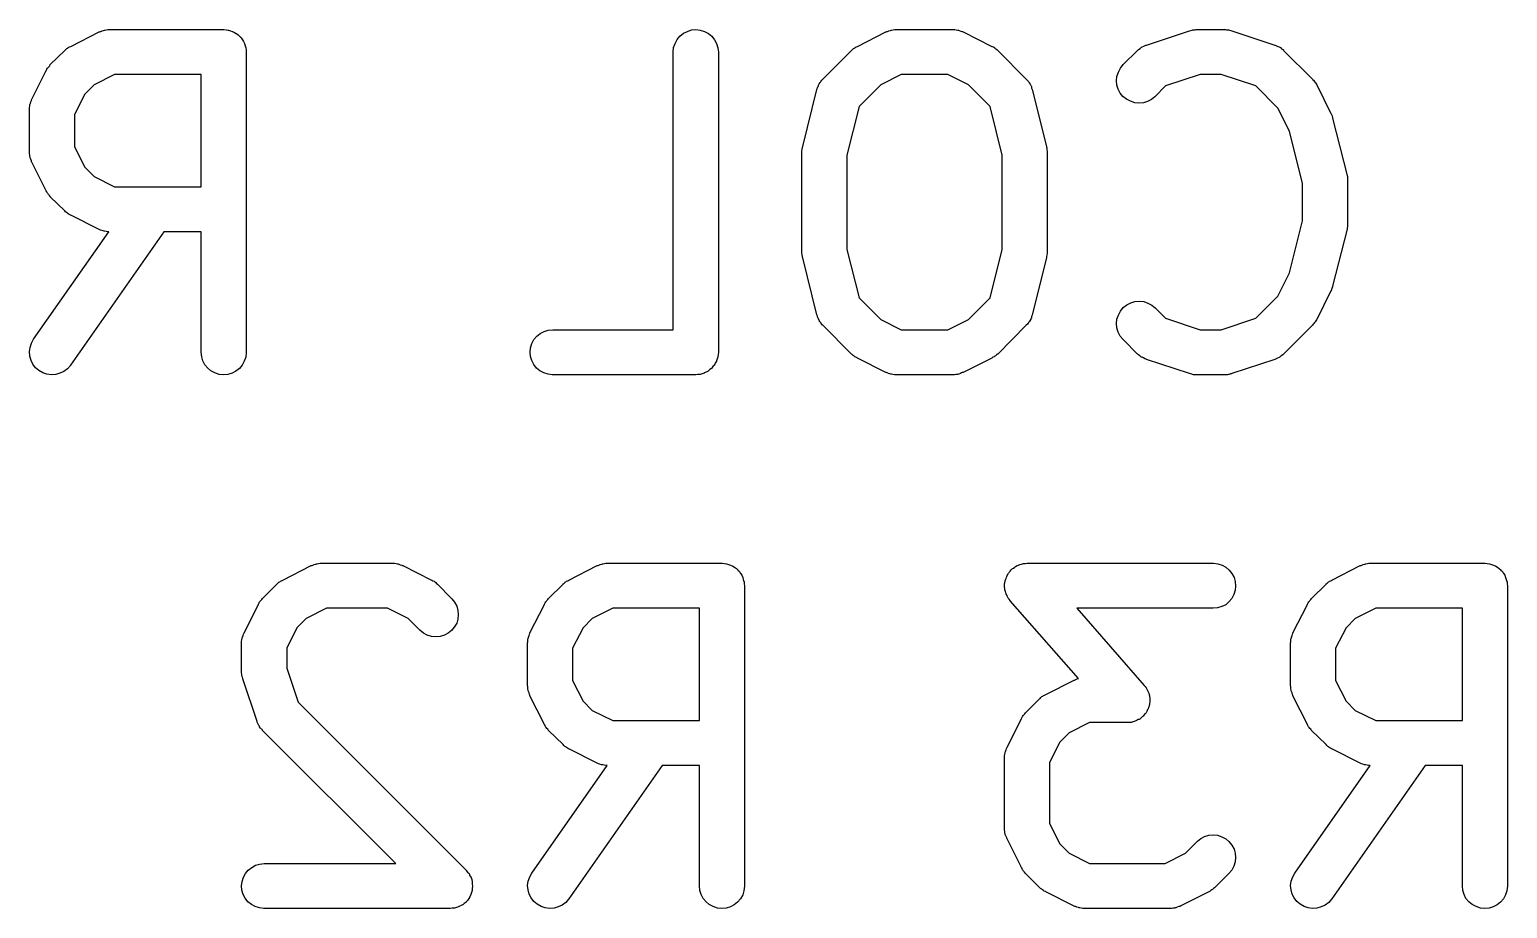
# Model space of a CAD drawing. Extents: x 112.8 to 192.9, y -122.2 to -85.3.
# Drawn here: x 130.291 to 135.211, y -105.842 to -102.914 of the extents above; entities that cross this region are included whole.
import ezdxf

# ---------------------------------------------------------------- set-up
doc = ezdxf.new("R2010")
doc.units = 0
doc.layers.add('BLACK', color=7, linetype='CONTINUOUS')

msp = doc.modelspace()

# ---------------------------------------------------------------- linework, layer by layer
at = {"layer": 'BLACK', "linetype": 'CONTINUOUS'}
for p, q in [((130.428, -102.97), (130.523, -102.922)), ((130.523, -102.922), (130.524, -102.922)), ((130.524, -102.922), (130.526, -102.921)), ((130.526, -102.921), (130.528, -102.92)), ((130.528, -102.92), (130.533, -102.918)), ((130.533, -102.918), (130.537, -102.917)), ((130.537, -102.917), (130.54, -102.916)), ((130.54, -102.916), (130.542, -102.916)), ((130.542, -102.916), (130.547, -102.915)), ((130.547, -102.915), (130.552, -102.914)), ((130.552, -102.914), (130.554, -102.914)), ((130.554, -102.914), (130.556, -102.914)), ((130.556, -102.914), (130.937, -102.914)), ((130.937, -102.914), (130.938, -102.914)), ((130.938, -102.914), (130.938, -102.914)), ((130.938, -102.914), (130.938, -102.914)), ((130.938, -102.914), (130.938, -102.914)), ((130.938, -102.914), (130.945, -102.915)), ((130.945, -102.915), (130.952, -102.916)), ((130.952, -102.916), (130.953, -102.916)), ((130.953, -102.916), (130.953, -102.916)), ((130.953, -102.916), (130.96, -102.918)), ((130.96, -102.918), (130.966, -102.92)), ((130.966, -102.92), (130.967, -102.92)), ((130.967, -102.92), (130.967, -102.92)), ((130.967, -102.92), (130.973, -102.924)), ((130.973, -102.924), (130.979, -102.927)), ((132.456, -102.936), (132.468, -102.926)), ((132.468, -102.926), (132.481, -102.92)), ((132.481, -102.92), (132.495, -102.915)), ((132.495, -102.915), (132.509, -102.914)), ((132.509, -102.914), (132.524, -102.916)), ((132.524, -102.916), (132.538, -102.92)), ((132.538, -102.92), (132.551, -102.927)), ((133.047, -102.97), (133.142, -102.922)), ((133.142, -102.922), (133.143, -102.922)), ((133.143, -102.922), (133.145, -102.921)), ((133.145, -102.921), (133.147, -102.92)), ((133.147, -102.92), (133.152, -102.918)), ((133.152, -102.918), (133.157, -102.917)), ((133.157, -102.917), (133.159, -102.916)), ((133.159, -102.916), (133.161, -102.916)), ((133.161, -102.916), (133.166, -102.915)), ((133.166, -102.915), (133.171, -102.914)), ((133.171, -102.914), (133.173, -102.914)), ((133.173, -102.914), (133.175, -102.914)), ((133.175, -102.914), (133.366, -102.914)), ((133.366, -102.914), (133.367, -102.914)), ((133.367, -102.914), (133.369, -102.914)), ((133.369, -102.914), (133.371, -102.914)), ((133.371, -102.914), (133.376, -102.915)), ((133.376, -102.915), (133.381, -102.916)), ((133.381, -102.916), (133.384, -102.916)), ((133.384, -102.916), (133.386, -102.917)), ((133.386, -102.917), (133.391, -102.919)), ((133.391, -102.919), (133.395, -102.92)), ((133.395, -102.92), (133.397, -102.921)), ((133.397, -102.921), (133.399, -102.922)), ((133.399, -102.922), (133.495, -102.97)), ((134.009, -102.966), (134.152, -102.918)), ((134.152, -102.918), (134.153, -102.918)), ((134.153, -102.918), (134.157, -102.917)), ((134.157, -102.917), (134.161, -102.916)), ((134.161, -102.916), (134.164, -102.915)), ((134.164, -102.915), (134.167, -102.915)), ((134.167, -102.915), (134.171, -102.915)), ((134.171, -102.915), (134.175, -102.914)), ((134.175, -102.914), (134.271, -102.914)), ((134.271, -102.914), (134.272, -102.914)), ((134.272, -102.914), (134.276, -102.915)), ((134.276, -102.915), (134.28, -102.915)), ((134.28, -102.915), (134.283, -102.915)), ((134.283, -102.915), (134.286, -102.916)), ((134.286, -102.916), (134.29, -102.917)), ((134.29, -102.917), (134.294, -102.918)), ((134.294, -102.918), (134.437, -102.966)), ((130.418, -102.976), (130.42, -102.974)), ((130.42, -102.974), (130.424, -102.972)), ((130.424, -102.972), (130.428, -102.97)), ((130.979, -102.927), (130.979, -102.927)), ((130.979, -102.927), (130.98, -102.927)), ((130.98, -102.927), (130.985, -102.932)), ((130.985, -102.932), (130.99, -102.936)), ((130.99, -102.936), (130.991, -102.936)), ((130.991, -102.936), (130.991, -102.937)), ((130.991, -102.937), (130.995, -102.942)), ((130.995, -102.942), (131, -102.948)), ((131, -102.948), (131, -102.948)), ((131, -102.948), (131, -102.948)), ((131, -102.948), (131.003, -102.954)), ((131.003, -102.954), (131.007, -102.961)), ((131.007, -102.961), (131.007, -102.961)), ((131.007, -102.961), (131.007, -102.961)), ((131.007, -102.961), (131.009, -102.968)), ((131.009, -102.968), (131.011, -102.975)), ((131.011, -102.975), (131.011, -102.975)), ((131.011, -102.975), (131.011, -102.975)), ((131.011, -102.975), (131.012, -102.982)), ((132.434, -102.988), (132.435, -102.974)), ((132.435, -102.974), (132.44, -102.96)), ((132.44, -102.96), (132.447, -102.947)), ((132.447, -102.947), (132.456, -102.936)), ((132.551, -102.927), (132.562, -102.936)), ((132.562, -102.936), (132.571, -102.948)), ((132.571, -102.948), (132.578, -102.961)), ((132.578, -102.961), (132.582, -102.975)), ((132.582, -102.975), (132.584, -102.989)), ((133.037, -102.976), (133.039, -102.974)), ((133.039, -102.974), (133.043, -102.972)), ((133.043, -102.972), (133.047, -102.97)), ((133.495, -102.97), (133.496, -102.97)), ((133.496, -102.97), (133.499, -102.972)), ((133.499, -102.972), (133.503, -102.974)), ((133.503, -102.974), (133.505, -102.976)), ((133.988, -102.977), (133.992, -102.974)), ((133.992, -102.974), (133.994, -102.973)), ((133.994, -102.973), (133.995, -102.972)), ((133.995, -102.972), (134, -102.969)), ((134, -102.969), (134.005, -102.967)), ((134.005, -102.967), (134.007, -102.966)), ((134.007, -102.966), (134.009, -102.966)), ((134.437, -102.966), (134.438, -102.966)), ((134.438, -102.966), (134.44, -102.967)), ((134.44, -102.967), (134.442, -102.968)), ((134.442, -102.968), (134.447, -102.97)), ((134.447, -102.97), (134.451, -102.972)), ((134.451, -102.972), (134.453, -102.973)), ((134.453, -102.973), (134.455, -102.974)), ((134.455, -102.974), (134.459, -102.978)), ((130.36, -103.031), (130.408, -102.984)), ((130.408, -102.984), (130.409, -102.983)), ((130.409, -102.983), (130.412, -102.98)), ((130.412, -102.98), (130.415, -102.977)), ((130.415, -102.977), (130.418, -102.976)), ((131.012, -102.982), (131.012, -102.989)), ((131.012, -102.989), (131.012, -103.989)), ((132.434, -102.989), (132.434, -102.988)), ((132.434, -103.914), (132.434, -102.989)), ((132.584, -102.989), (132.584, -103.989)), ((132.932, -103.079), (133.027, -102.984)), ((133.027, -102.984), (133.028, -102.983)), ((133.028, -102.983), (133.031, -102.98)), ((133.031, -102.98), (133.034, -102.977)), ((133.034, -102.977), (133.037, -102.976)), ((133.505, -102.976), (133.508, -102.978)), ((133.508, -102.978), (133.511, -102.981)), ((133.511, -102.981), (133.514, -102.984)), ((133.514, -102.984), (133.609, -103.079)), ((133.932, -103.031), (133.979, -102.984)), ((133.979, -102.984), (133.98, -102.983)), ((133.98, -102.983), (133.982, -102.982)), ((133.982, -102.982), (133.983, -102.98)), ((133.983, -102.98), (133.988, -102.977)), ((134.459, -102.978), (134.463, -102.981)), ((134.463, -102.981), (134.465, -102.982)), ((134.465, -102.982), (134.466, -102.984)), ((134.466, -102.984), (134.562, -103.079)), ((130.299, -103.146), (130.346, -103.051)), ((130.346, -103.051), (130.347, -103.05)), ((130.347, -103.05), (130.349, -103.046)), ((130.349, -103.046), (130.351, -103.043)), ((130.351, -103.043), (130.353, -103.04)), ((130.353, -103.04), (130.355, -103.038)), ((130.355, -103.038), (130.358, -103.035)), ((130.358, -103.035), (130.36, -103.031)), ((130.574, -103.064), (130.506, -103.098)), ((130.862, -103.064), (130.574, -103.064)), ((130.862, -103.438), (130.862, -103.064)), ((133.193, -103.064), (133.125, -103.098)), ((133.348, -103.064), (133.193, -103.064)), ((133.417, -103.098), (133.348, -103.064)), ((133.91, -103.084), (133.911, -103.07)), ((133.911, -103.07), (133.916, -103.056)), ((133.916, -103.056), (133.923, -103.043)), ((133.923, -103.043), (133.932, -103.031)), ((134.188, -103.064), (134.073, -103.102)), ((134.258, -103.064), (134.188, -103.064)), ((134.373, -103.102), (134.258, -103.064)), ((130.506, -103.098), (130.475, -103.129)), ((132.865, -103.304), (132.912, -103.114)), ((132.912, -103.113), (132.914, -103.108)), ((132.912, -103.114), (132.912, -103.113)), ((132.914, -103.108), (132.916, -103.103)), ((132.916, -103.103), (132.917, -103.101)), ((132.917, -103.101), (132.918, -103.099)), ((132.918, -103.099), (132.92, -103.095)), ((132.92, -103.095), (132.923, -103.09)), ((132.923, -103.09), (132.924, -103.089)), ((132.924, -103.089), (132.925, -103.087)), ((132.925, -103.087), (132.929, -103.083)), ((132.929, -103.083), (132.932, -103.079)), ((133.125, -103.098), (133.053, -103.17)), ((133.489, -103.17), (133.417, -103.098)), ((133.609, -103.079), (133.61, -103.08)), ((133.61, -103.08), (133.613, -103.084)), ((133.613, -103.084), (133.617, -103.087)), ((133.617, -103.087), (133.618, -103.089)), ((133.618, -103.089), (133.619, -103.091)), ((133.619, -103.091), (133.622, -103.096)), ((133.622, -103.096), (133.624, -103.1)), ((133.624, -103.1), (133.625, -103.102)), ((133.625, -103.102), (133.626, -103.104)), ((133.626, -103.104), (133.627, -103.109)), ((133.627, -103.109), (133.629, -103.114)), ((133.629, -103.114), (133.677, -103.304)), ((133.911, -103.099), (133.91, -103.084)), ((133.915, -103.113), (133.911, -103.099)), ((133.922, -103.126), (133.915, -103.113)), ((134.073, -103.102), (134.038, -103.137)), ((134.447, -103.176), (134.373, -103.102)), ((134.562, -103.079), (134.562, -103.08)), ((134.562, -103.08), (134.565, -103.083)), ((134.565, -103.083), (134.568, -103.086)), ((134.568, -103.086), (134.57, -103.089)), ((134.57, -103.089), (134.572, -103.091)), ((134.572, -103.091), (134.574, -103.095)), ((134.574, -103.095), (134.576, -103.098)), ((134.576, -103.098), (134.623, -103.194)), ((130.291, -103.174), (130.292, -103.169)), ((130.292, -103.164), (130.293, -103.162)), ((130.292, -103.169), (130.292, -103.164)), ((130.293, -103.162), (130.294, -103.16)), ((130.294, -103.16), (130.295, -103.155)), ((130.295, -103.155), (130.297, -103.15)), ((130.297, -103.15), (130.298, -103.148)), ((130.298, -103.148), (130.299, -103.146)), ((130.475, -103.129), (130.441, -103.197)), ((133.053, -103.17), (133.012, -103.332)), ((133.529, -103.332), (133.489, -103.17)), ((133.931, -103.137), (133.922, -103.126)), ((133.943, -103.146), (133.931, -103.137)), ((133.956, -103.153), (133.943, -103.146)), ((133.97, -103.158), (133.956, -103.153)), ((133.984, -103.159), (133.97, -103.158)), ((133.999, -103.158), (133.984, -103.159)), ((134.013, -103.154), (133.999, -103.158)), ((134.026, -103.147), (134.013, -103.154)), ((134.037, -103.138), (134.026, -103.147)), ((134.038, -103.137), (134.037, -103.138)), ((130.291, -103.176), (130.291, -103.174)), ((130.291, -103.179), (130.291, -103.176)), ((130.291, -103.18), (130.291, -103.179)), ((130.291, -103.322), (130.291, -103.18)), ((130.441, -103.197), (130.441, -103.305)), ((134.486, -103.253), (134.447, -103.176)), ((134.623, -103.194), (134.624, -103.195)), ((134.624, -103.195), (134.624, -103.195)), ((134.624, -103.195), (134.624, -103.195)), ((134.624, -103.195), (134.627, -103.202)), ((134.627, -103.202), (134.629, -103.208)), ((134.629, -103.208), (134.629, -103.209)), ((134.629, -103.209), (134.629, -103.209)), ((134.629, -103.209), (134.677, -103.4)), ((134.529, -103.427), (134.486, -103.253)), ((130.441, -103.305), (130.475, -103.373)), ((132.862, -103.319), (132.863, -103.313)), ((132.862, -103.32), (132.862, -103.319)), ((132.862, -103.321), (132.862, -103.32)), ((132.863, -103.313), (132.864, -103.307)), ((132.864, -103.306), (132.865, -103.304)), ((132.864, -103.307), (132.864, -103.306)), ((133.677, -103.304), (133.677, -103.305)), ((133.677, -103.305), (133.677, -103.307)), ((133.677, -103.307), (133.678, -103.308)), ((133.678, -103.308), (133.678, -103.314)), ((133.678, -103.314), (133.679, -103.32)), ((133.679, -103.32), (133.679, -103.321)), ((130.291, -103.325), (130.291, -103.322)), ((130.291, -103.327), (130.291, -103.325)), ((130.292, -103.332), (130.291, -103.327)), ((130.292, -103.337), (130.292, -103.332)), ((130.293, -103.339), (130.292, -103.337)), ((130.293, -103.341), (130.293, -103.339)), ((130.295, -103.346), (130.293, -103.341)), ((130.297, -103.351), (130.295, -103.346)), ((130.298, -103.353), (130.297, -103.351)), ((130.298, -103.355), (130.298, -103.353)), ((130.299, -103.356), (130.298, -103.355)), ((130.346, -103.451), (130.299, -103.356)), ((132.862, -103.322), (132.862, -103.321)), ((132.862, -103.656), (132.862, -103.322)), ((133.012, -103.332), (133.012, -103.647)), ((133.529, -103.647), (133.529, -103.332)), ((133.679, -103.321), (133.679, -103.322)), ((133.679, -103.322), (133.679, -103.656)), ((130.475, -103.373), (130.506, -103.404)), ((130.506, -103.404), (130.574, -103.438)), ((134.677, -103.4), (134.677, -103.401)), ((134.677, -103.401), (134.677, -103.402)), ((134.677, -103.402), (134.678, -103.403)), ((134.678, -103.403), (134.678, -103.409)), ((134.678, -103.409), (134.679, -103.415)), ((134.679, -103.415), (134.679, -103.416)), ((134.679, -103.416), (134.679, -103.418)), ((134.679, -103.418), (134.679, -103.561)), ((130.349, -103.455), (130.346, -103.451)), ((130.351, -103.459), (130.349, -103.455)), ((130.353, -103.461), (130.351, -103.459)), ((130.354, -103.464), (130.353, -103.461)), ((130.357, -103.467), (130.354, -103.464)), ((130.36, -103.47), (130.357, -103.467)), ((130.574, -103.438), (130.862, -103.438)), ((134.529, -103.551), (134.529, -103.427)), ((130.36, -103.471), (130.36, -103.47)), ((130.408, -103.518), (130.36, -103.471)), ((130.411, -103.521), (130.408, -103.518)), ((130.414, -103.524), (130.411, -103.521)), ((130.417, -103.526), (130.414, -103.524)), ((130.419, -103.528), (130.417, -103.526)), ((130.423, -103.53), (130.419, -103.528)), ((130.427, -103.532), (130.423, -103.53)), ((130.428, -103.532), (130.427, -103.532)), ((130.523, -103.58), (130.428, -103.532)), ((134.486, -103.725), (134.529, -103.551)), ((134.679, -103.564), (134.678, -103.57)), ((134.679, -103.561), (134.679, -103.562)), ((134.679, -103.562), (134.679, -103.563)), ((134.679, -103.563), (134.679, -103.564)), ((130.304, -103.946), (130.555, -103.588)), ((130.738, -103.588), (130.427, -104.032)), ((130.525, -103.581), (130.523, -103.58)), ((130.527, -103.582), (130.525, -103.581)), ((130.532, -103.583), (130.527, -103.582)), ((130.536, -103.585), (130.532, -103.583)), ((130.539, -103.586), (130.536, -103.585)), ((130.541, -103.586), (130.539, -103.586)), ((130.546, -103.587), (130.541, -103.586)), ((130.551, -103.588), (130.546, -103.587)), ((130.553, -103.588), (130.551, -103.588)), ((130.555, -103.588), (130.553, -103.588)), ((130.862, -103.588), (130.738, -103.588)), ((130.862, -103.989), (130.862, -103.588)), ((134.677, -103.579), (134.629, -103.769)), ((134.678, -103.57), (134.677, -103.576)), ((134.677, -103.576), (134.677, -103.577)), ((134.677, -103.577), (134.677, -103.579)), ((132.862, -103.657), (132.862, -103.656)), ((132.862, -103.658), (132.862, -103.657)), ((132.863, -103.664), (132.862, -103.658)), ((132.864, -103.67), (132.863, -103.664)), ((133.012, -103.647), (133.053, -103.808)), ((133.489, -103.808), (133.529, -103.647)), ((133.679, -103.66), (133.678, -103.665)), ((133.679, -103.656), (133.679, -103.657)), ((133.679, -103.657), (133.679, -103.658)), ((133.679, -103.658), (133.679, -103.66)), ((132.864, -103.672), (132.864, -103.67)), ((132.864, -103.673), (132.864, -103.672)), ((132.865, -103.674), (132.864, -103.673)), ((132.912, -103.864), (132.865, -103.674)), ((133.677, -103.674), (133.629, -103.864)), ((133.678, -103.665), (133.677, -103.671)), ((133.677, -103.671), (133.677, -103.673)), ((133.677, -103.673), (133.677, -103.674)), ((134.447, -103.802), (134.486, -103.725)), ((133.053, -103.808), (133.125, -103.88)), ((133.417, -103.88), (133.489, -103.808)), ((134.373, -103.876), (134.447, -103.802)), ((134.623, -103.785), (134.576, -103.88)), ((134.624, -103.784), (134.623, -103.785)), ((134.626, -103.777), (134.624, -103.784)), ((134.624, -103.784), (134.624, -103.784)), ((134.629, -103.771), (134.626, -103.777)), ((134.629, -103.769), (134.629, -103.77)), ((134.629, -103.77), (134.629, -103.771)), ((134.629, -103.771), (134.629, -103.771)), ((133.916, -103.865), (133.923, -103.852)), ((133.923, -103.852), (133.932, -103.84)), ((133.932, -103.84), (133.944, -103.831)), ((133.944, -103.831), (133.957, -103.824)), ((133.957, -103.824), (133.971, -103.82)), ((133.971, -103.82), (133.985, -103.819)), ((133.985, -103.819), (134, -103.82)), ((134, -103.82), (134.014, -103.825)), ((134.014, -103.825), (134.027, -103.832)), ((134.027, -103.832), (134.038, -103.841)), ((134.038, -103.841), (134.073, -103.876)), ((132.914, -103.869), (132.912, -103.864)), ((132.915, -103.874), (132.914, -103.869)), ((132.916, -103.876), (132.915, -103.874)), ((132.917, -103.878), (132.916, -103.876)), ((132.92, -103.883), (132.917, -103.878)), ((132.922, -103.887), (132.92, -103.883)), ((132.923, -103.889), (132.922, -103.887)), ((132.925, -103.891), (132.923, -103.889)), ((132.928, -103.895), (132.925, -103.891)), ((132.931, -103.899), (132.928, -103.895)), ((132.932, -103.899), (132.931, -103.899)), ((133.027, -103.995), (132.932, -103.899)), ((133.125, -103.88), (133.193, -103.914)), ((133.348, -103.914), (133.417, -103.88)), ((133.609, -103.899), (133.514, -103.995)), ((133.613, -103.895), (133.609, -103.899)), ((133.616, -103.892), (133.613, -103.895)), ((133.617, -103.89), (133.616, -103.892)), ((133.619, -103.888), (133.617, -103.89)), ((133.621, -103.884), (133.619, -103.888)), ((133.624, -103.879), (133.621, -103.884)), ((133.626, -103.875), (133.624, -103.877)), ((133.624, -103.877), (133.624, -103.879)), ((133.627, -103.87), (133.626, -103.875)), ((133.629, -103.865), (133.627, -103.87)), ((133.629, -103.864), (133.629, -103.865)), ((133.91, -103.893), (133.911, -103.879)), ((133.911, -103.908), (133.91, -103.893)), ((133.911, -103.879), (133.916, -103.865)), ((133.915, -103.922), (133.911, -103.908)), ((134.073, -103.876), (134.188, -103.914)), ((134.258, -103.914), (134.373, -103.876)), ((134.562, -103.899), (134.466, -103.995)), ((134.564, -103.896), (134.562, -103.899)), ((134.567, -103.893), (134.564, -103.896)), ((134.569, -103.89), (134.567, -103.893)), ((134.571, -103.888), (134.569, -103.89)), ((134.573, -103.884), (134.571, -103.888)), ((134.575, -103.881), (134.573, -103.884)), ((134.576, -103.88), (134.575, -103.881)), ((130.293, -103.973), (130.297, -103.959)), ((130.297, -103.959), (130.304, -103.946)), ((131.963, -103.96), (131.97, -103.947)), ((131.97, -103.947), (131.98, -103.936)), ((131.98, -103.936), (131.991, -103.927)), ((131.991, -103.927), (132.004, -103.92)), ((132.004, -103.92), (132.018, -103.916)), ((132.018, -103.916), (132.033, -103.914)), ((132.033, -103.914), (132.434, -103.914)), ((133.193, -103.914), (133.348, -103.914)), ((133.922, -103.935), (133.915, -103.922)), ((133.931, -103.946), (133.922, -103.935)), ((133.932, -103.947), (133.931, -103.946)), ((133.979, -103.995), (133.932, -103.947)), ((134.188, -103.914), (134.258, -103.914)), ((130.291, -103.987), (130.293, -103.973)), ((130.292, -104.002), (130.291, -103.987)), ((130.296, -104.016), (130.292, -104.002)), ((130.864, -104.004), (130.862, -103.989)), ((130.868, -104.018), (130.864, -104.004)), ((131.011, -104.005), (131.006, -104.019)), ((131.012, -103.99), (131.011, -104.005)), ((131.012, -103.989), (131.012, -103.99)), ((131.958, -103.989), (131.959, -103.974)), ((131.959, -104.003), (131.958, -103.989)), ((131.959, -103.974), (131.963, -103.96)), ((131.963, -104.017), (131.959, -104.003)), ((132.582, -104.005), (132.58, -104.011)), ((132.583, -103.997), (132.582, -104.004)), ((132.582, -104.004), (132.582, -104.004)), ((132.582, -104.004), (132.582, -104.005)), ((132.584, -103.99), (132.583, -103.997)), ((132.584, -103.989), (132.584, -103.99)), ((132.584, -103.99), (132.584, -103.99)), ((132.584, -103.99), (132.584, -103.99)), ((132.584, -103.99), (132.584, -103.99)), ((133.03, -103.997), (133.027, -103.995)), ((133.033, -104), (133.03, -103.997)), ((133.036, -104.002), (133.033, -104)), ((133.038, -104.004), (133.036, -104.002)), ((133.042, -104.006), (133.038, -104.004)), ((133.046, -104.008), (133.042, -104.006)), ((133.047, -104.009), (133.046, -104.008)), ((133.498, -104.006), (133.495, -104.009)), ((133.502, -104.004), (133.498, -104.006)), ((133.504, -104.002), (133.502, -104.004)), ((133.507, -104.001), (133.504, -104.002)), ((133.51, -103.998), (133.507, -104.001)), ((133.513, -103.995), (133.51, -103.998)), ((133.514, -103.995), (133.513, -103.995)), ((133.981, -103.996), (133.979, -103.995)), ((133.983, -103.998), (133.981, -103.996)), ((133.987, -104.001), (133.983, -103.998)), ((133.991, -104.004), (133.987, -104.001)), ((133.993, -104.005), (133.991, -104.004)), ((133.995, -104.006), (133.993, -104.005)), ((133.999, -104.008), (133.995, -104.006)), ((134.004, -104.011), (133.999, -104.008)), ((134.451, -104.007), (134.446, -104.009)), ((134.452, -104.005), (134.451, -104.007)), ((134.454, -104.004), (134.452, -104.005)), ((134.458, -104.001), (134.454, -104.004)), ((134.463, -103.998), (134.458, -104.001)), ((134.464, -103.997), (134.463, -103.998)), ((134.466, -103.995), (134.464, -103.997)), ((134.466, -103.995), (134.466, -103.995)), ((130.302, -104.029), (130.296, -104.016)), ((130.311, -104.041), (130.302, -104.029)), ((130.322, -104.05), (130.311, -104.041)), ((130.335, -104.058), (130.322, -104.05)), ((130.349, -104.062), (130.335, -104.058)), ((130.405, -104.053), (130.392, -104.059)), ((130.417, -104.044), (130.405, -104.053)), ((130.427, -104.033), (130.417, -104.044)), ((130.427, -104.032), (130.427, -104.033)), ((130.875, -104.031), (130.868, -104.018)), ((130.884, -104.042), (130.875, -104.031)), ((130.895, -104.051), (130.884, -104.042)), ((130.908, -104.058), (130.895, -104.051)), ((130.922, -104.063), (130.908, -104.058)), ((130.978, -104.052), (130.965, -104.059)), ((130.99, -104.043), (130.978, -104.052)), ((130.999, -104.032), (130.99, -104.043)), ((131.006, -104.019), (130.999, -104.032)), ((131.97, -104.03), (131.963, -104.017)), ((131.979, -104.042), (131.97, -104.03)), ((131.99, -104.051), (131.979, -104.042)), ((132.003, -104.058), (131.99, -104.051)), ((132.017, -104.062), (132.003, -104.058)), ((132.544, -104.055), (132.537, -104.058)), ((132.537, -104.058), (132.537, -104.059)), ((132.55, -104.052), (132.544, -104.055)), ((132.556, -104.047), (132.55, -104.052)), ((132.55, -104.052), (132.55, -104.052)), ((132.55, -104.052), (132.55, -104.052)), ((132.561, -104.043), (132.556, -104.047)), ((132.562, -104.042), (132.561, -104.043)), ((132.561, -104.043), (132.561, -104.043)), ((132.566, -104.037), (132.562, -104.042)), ((132.571, -104.032), (132.566, -104.037)), ((132.574, -104.025), (132.571, -104.031)), ((132.571, -104.031), (132.571, -104.031)), ((132.571, -104.031), (132.571, -104.032)), ((132.578, -104.019), (132.574, -104.025)), ((132.58, -104.011), (132.578, -104.018)), ((132.578, -104.018), (132.578, -104.018)), ((132.578, -104.018), (132.578, -104.019)), ((133.142, -104.056), (133.047, -104.009)), ((133.144, -104.057), (133.142, -104.056)), ((133.146, -104.058), (133.144, -104.057)), ((133.151, -104.06), (133.146, -104.058)), ((133.394, -104.058), (133.39, -104.06)), ((133.396, -104.057), (133.394, -104.058)), ((133.398, -104.057), (133.396, -104.057)), ((133.399, -104.056), (133.398, -104.057)), ((133.495, -104.009), (133.399, -104.056)), ((134.006, -104.011), (134.004, -104.011)), ((134.008, -104.012), (134.006, -104.011)), ((134.009, -104.013), (134.008, -104.012)), ((134.152, -104.06), (134.009, -104.013)), ((134.437, -104.013), (134.294, -104.06)), ((134.439, -104.012), (134.437, -104.013)), ((134.441, -104.011), (134.439, -104.012)), ((134.446, -104.009), (134.441, -104.011)), ((130.363, -104.064), (130.349, -104.062)), ((130.378, -104.063), (130.363, -104.064)), ((130.392, -104.059), (130.378, -104.063)), ((130.937, -104.064), (130.922, -104.063)), ((130.951, -104.063), (130.937, -104.064)), ((130.965, -104.059), (130.951, -104.063)), ((132.031, -104.064), (132.017, -104.062)), ((132.033, -104.064), (132.031, -104.064)), ((132.509, -104.064), (132.033, -104.064)), ((132.516, -104.063), (132.509, -104.064)), ((132.523, -104.063), (132.516, -104.063)), ((132.53, -104.061), (132.523, -104.063)), ((132.523, -104.063), (132.523, -104.063)), ((132.523, -104.063), (132.523, -104.063)), ((132.537, -104.059), (132.53, -104.061)), ((132.537, -104.059), (132.537, -104.059)), ((133.155, -104.061), (133.151, -104.06)), ((133.158, -104.062), (133.155, -104.061)), ((133.16, -104.062), (133.158, -104.062)), ((133.165, -104.063), (133.16, -104.062)), ((133.17, -104.064), (133.165, -104.063)), ((133.172, -104.064), (133.17, -104.064)), ((133.174, -104.064), (133.172, -104.064)), ((133.175, -104.064), (133.174, -104.064)), ((133.366, -104.064), (133.175, -104.064)), ((133.368, -104.064), (133.366, -104.064)), ((133.37, -104.064), (133.368, -104.064)), ((133.375, -104.063), (133.37, -104.064)), ((133.38, -104.063), (133.375, -104.063)), ((133.383, -104.062), (133.38, -104.063)), ((133.385, -104.062), (133.383, -104.062)), ((133.39, -104.06), (133.385, -104.062)), ((134.156, -104.061), (134.152, -104.06)), ((134.16, -104.062), (134.156, -104.061)), ((134.163, -104.063), (134.16, -104.062)), ((134.166, -104.064), (134.163, -104.063)), ((134.17, -104.064), (134.166, -104.064)), ((134.174, -104.064), (134.17, -104.064)), ((134.175, -104.064), (134.174, -104.064)), ((134.271, -104.064), (134.175, -104.064)), ((134.275, -104.064), (134.271, -104.064)), ((134.279, -104.064), (134.275, -104.064)), ((134.282, -104.063), (134.279, -104.064)), ((134.285, -104.063), (134.282, -104.063)), ((134.289, -104.061), (134.285, -104.063)), ((134.293, -104.061), (134.289, -104.061)), ((134.294, -104.06), (134.293, -104.061)), ((131.234, -104.698), (131.239, -104.696)), ((131.239, -104.696), (131.244, -104.695)), ((131.244, -104.695), (131.246, -104.694)), ((131.246, -104.694), (131.248, -104.694)), ((131.248, -104.694), (131.253, -104.693)), ((131.253, -104.693), (131.258, -104.692)), ((131.258, -104.692), (131.26, -104.692)), ((131.26, -104.692), (131.263, -104.692)), ((131.263, -104.692), (131.501, -104.692)), ((131.501, -104.692), (131.502, -104.692)), ((131.502, -104.692), (131.504, -104.692)), ((131.504, -104.692), (131.506, -104.692)), ((131.506, -104.692), (131.511, -104.693)), ((131.511, -104.693), (131.516, -104.694)), ((131.516, -104.694), (131.518, -104.694)), ((131.518, -104.694), (131.52, -104.695)), ((131.52, -104.695), (131.525, -104.697)), ((131.525, -104.697), (131.53, -104.698)), ((132.186, -104.698), (132.191, -104.696)), ((132.191, -104.696), (132.196, -104.695)), ((132.196, -104.695), (132.198, -104.694)), ((132.198, -104.694), (132.2, -104.694)), ((132.2, -104.694), (132.205, -104.693)), ((132.205, -104.693), (132.21, -104.692)), ((132.21, -104.692), (132.213, -104.692)), ((132.213, -104.692), (132.215, -104.692)), ((132.215, -104.692), (132.596, -104.692)), ((132.596, -104.692), (132.596, -104.692)), ((132.596, -104.692), (132.596, -104.692)), ((132.596, -104.692), (132.597, -104.692)), ((132.596, -104.692), (132.596, -104.692)), ((132.597, -104.692), (132.604, -104.693)), ((132.604, -104.693), (132.611, -104.694)), ((132.611, -104.694), (132.611, -104.694)), ((132.611, -104.694), (132.611, -104.694)), ((132.611, -104.694), (132.618, -104.696)), ((132.618, -104.696), (132.625, -104.698)), ((133.583, -104.698), (133.586, -104.697)), ((133.586, -104.697), (133.588, -104.696)), ((133.588, -104.696), (133.593, -104.695)), ((133.593, -104.695), (133.597, -104.694)), ((133.597, -104.694), (133.6, -104.693)), ((133.6, -104.693), (133.603, -104.693)), ((133.603, -104.693), (133.607, -104.693)), ((133.607, -104.693), (133.612, -104.692)), ((133.612, -104.692), (134.231, -104.692)), ((134.231, -104.692), (134.232, -104.692)), ((134.232, -104.692), (134.247, -104.694)), ((134.247, -104.694), (134.261, -104.698)), ((134.726, -104.698), (134.731, -104.696)), ((134.731, -104.696), (134.736, -104.695)), ((134.736, -104.695), (134.738, -104.694)), ((134.738, -104.694), (134.74, -104.694)), ((134.74, -104.694), (134.745, -104.693)), ((134.745, -104.693), (134.75, -104.692)), ((134.75, -104.692), (134.753, -104.692)), ((134.753, -104.692), (134.755, -104.692)), ((134.755, -104.692), (135.136, -104.692)), ((135.136, -104.692), (135.136, -104.692)), ((135.136, -104.692), (135.136, -104.692)), ((135.136, -104.692), (135.137, -104.692)), ((135.136, -104.692), (135.136, -104.692)), ((135.137, -104.692), (135.144, -104.693)), ((135.144, -104.693), (135.151, -104.694)), ((135.151, -104.694), (135.151, -104.694)), ((135.151, -104.694), (135.151, -104.694)), ((135.151, -104.694), (135.158, -104.696)), ((135.158, -104.696), (135.165, -104.698)), ((131.134, -104.748), (131.229, -104.7)), ((131.229, -104.7), (131.23, -104.7)), ((131.23, -104.7), (131.232, -104.699)), ((131.232, -104.699), (131.234, -104.698)), ((131.53, -104.698), (131.532, -104.699)), ((131.532, -104.699), (131.534, -104.7)), ((131.534, -104.7), (131.629, -104.748)), ((132.086, -104.748), (132.181, -104.7)), ((132.181, -104.7), (132.182, -104.7)), ((132.182, -104.7), (132.184, -104.699)), ((132.184, -104.699), (132.186, -104.698)), ((132.625, -104.698), (132.625, -104.698)), ((132.625, -104.698), (132.625, -104.698)), ((132.625, -104.698), (132.632, -104.702)), ((132.632, -104.702), (132.638, -104.705)), ((132.638, -104.705), (132.638, -104.705)), ((132.638, -104.705), (132.638, -104.705)), ((132.638, -104.705), (132.644, -104.71)), ((132.644, -104.71), (132.649, -104.714)), ((132.649, -104.714), (132.649, -104.714)), ((132.649, -104.714), (132.649, -104.715)), ((132.649, -104.715), (132.654, -104.72)), ((132.654, -104.72), (132.658, -104.726)), ((132.658, -104.726), (132.658, -104.726)), ((132.658, -104.726), (132.659, -104.726)), ((132.659, -104.726), (132.662, -104.732)), ((132.662, -104.732), (132.665, -104.739)), ((132.665, -104.739), (132.665, -104.739)), ((132.665, -104.739), (132.665, -104.739)), ((132.665, -104.739), (132.667, -104.746)), ((132.667, -104.746), (132.669, -104.753)), ((133.54, -104.747), (133.542, -104.743)), ((133.542, -104.743), (133.543, -104.738)), ((133.543, -104.738), (133.544, -104.736)), ((133.544, -104.736), (133.545, -104.733)), ((133.545, -104.733), (133.548, -104.729)), ((133.548, -104.729), (133.55, -104.725)), ((133.55, -104.725), (133.552, -104.723)), ((133.552, -104.723), (133.553, -104.721)), ((133.553, -104.721), (133.556, -104.718)), ((133.556, -104.718), (133.559, -104.714)), ((133.559, -104.714), (133.561, -104.712)), ((133.561, -104.712), (133.563, -104.71)), ((133.563, -104.71), (133.567, -104.708)), ((133.567, -104.708), (133.571, -104.705)), ((133.571, -104.705), (133.573, -104.703)), ((133.573, -104.703), (133.575, -104.702)), ((133.575, -104.702), (133.579, -104.7)), ((133.579, -104.7), (133.583, -104.698)), ((134.261, -104.698), (134.273, -104.705)), ((134.273, -104.705), (134.285, -104.715)), ((134.285, -104.715), (134.294, -104.726)), ((134.294, -104.726), (134.301, -104.739)), ((134.301, -104.739), (134.305, -104.753)), ((134.626, -104.748), (134.721, -104.7)), ((134.721, -104.7), (134.722, -104.7)), ((134.722, -104.7), (134.724, -104.699)), ((134.724, -104.699), (134.726, -104.698)), ((135.165, -104.698), (135.165, -104.698)), ((135.165, -104.698), (135.165, -104.698)), ((135.165, -104.698), (135.172, -104.702)), ((135.172, -104.702), (135.178, -104.705)), ((135.178, -104.705), (135.178, -104.705)), ((135.178, -104.705), (135.178, -104.705)), ((135.178, -104.705), (135.184, -104.71)), ((135.184, -104.71), (135.189, -104.714)), ((135.189, -104.714), (135.189, -104.714)), ((135.189, -104.714), (135.189, -104.715)), ((135.189, -104.715), (135.194, -104.72)), ((135.194, -104.72), (135.198, -104.726)), ((135.198, -104.726), (135.198, -104.726)), ((135.198, -104.726), (135.199, -104.726)), ((135.199, -104.726), (135.202, -104.732)), ((135.202, -104.732), (135.205, -104.739)), ((135.205, -104.739), (135.205, -104.739)), ((135.205, -104.739), (135.205, -104.739)), ((135.205, -104.739), (135.207, -104.746)), ((135.207, -104.746), (135.209, -104.753)), ((131.067, -104.809), (131.114, -104.762)), ((131.114, -104.762), (131.115, -104.761)), ((131.115, -104.761), (131.118, -104.758)), ((131.118, -104.758), (131.121, -104.755)), ((131.121, -104.755), (131.124, -104.754)), ((131.124, -104.754), (131.126, -104.752)), ((131.126, -104.752), (131.13, -104.75)), ((131.13, -104.75), (131.134, -104.748)), ((131.629, -104.748), (131.63, -104.748)), ((131.63, -104.748), (131.634, -104.75)), ((131.634, -104.75), (131.638, -104.752)), ((131.638, -104.752), (131.64, -104.754)), ((131.64, -104.754), (131.643, -104.756)), ((131.643, -104.756), (131.646, -104.759)), ((131.646, -104.759), (131.649, -104.762)), ((131.649, -104.762), (131.696, -104.809)), ((132.019, -104.809), (132.067, -104.762)), ((132.067, -104.761), (132.071, -104.758)), ((132.067, -104.762), (132.067, -104.761)), ((132.071, -104.758), (132.074, -104.755)), ((132.074, -104.755), (132.076, -104.754)), ((132.076, -104.754), (132.079, -104.752)), ((132.079, -104.752), (132.083, -104.75)), ((132.083, -104.75), (132.086, -104.748)), ((132.669, -104.753), (132.669, -104.753)), ((132.669, -104.753), (132.67, -104.753)), ((132.67, -104.753), (132.67, -104.76)), ((132.67, -104.76), (132.671, -104.767)), ((132.671, -104.767), (132.671, -105.767)), ((133.537, -104.761), (133.538, -104.757)), ((133.537, -104.764), (133.537, -104.761)), ((133.537, -104.767), (133.537, -104.764)), ((133.537, -104.771), (133.537, -104.767)), ((133.538, -104.776), (133.537, -104.771)), ((133.538, -104.757), (133.539, -104.752)), ((133.538, -104.779), (133.538, -104.776)), ((133.538, -104.781), (133.538, -104.779)), ((133.54, -104.786), (133.538, -104.781)), ((133.539, -104.75), (133.54, -104.747)), ((133.539, -104.752), (133.539, -104.75)), ((133.541, -104.79), (133.54, -104.786)), ((133.542, -104.793), (133.541, -104.79)), ((133.542, -104.795), (133.542, -104.793)), ((133.545, -104.799), (133.542, -104.795)), ((134.3, -104.796), (134.293, -104.809)), ((134.305, -104.782), (134.3, -104.796)), ((134.305, -104.753), (134.306, -104.768)), ((134.306, -104.768), (134.305, -104.782)), ((134.559, -104.809), (134.607, -104.762)), ((134.607, -104.761), (134.611, -104.758)), ((134.607, -104.762), (134.607, -104.761)), ((134.611, -104.758), (134.614, -104.755)), ((134.614, -104.755), (134.616, -104.754)), ((134.616, -104.754), (134.619, -104.752)), ((134.619, -104.752), (134.623, -104.75)), ((134.623, -104.75), (134.626, -104.748)), ((135.209, -104.753), (135.209, -104.753)), ((135.209, -104.753), (135.21, -104.753)), ((135.21, -104.753), (135.21, -104.76)), ((135.21, -104.76), (135.211, -104.767)), ((135.211, -104.767), (135.211, -105.767)), ((131.005, -104.924), (131.053, -104.829)), ((131.053, -104.828), (131.055, -104.824)), ((131.053, -104.829), (131.053, -104.828)), ((131.055, -104.824), (131.057, -104.821)), ((131.057, -104.821), (131.059, -104.818)), ((131.059, -104.818), (131.061, -104.816)), ((131.061, -104.816), (131.064, -104.813)), ((131.064, -104.813), (131.067, -104.809)), ((131.28, -104.842), (131.212, -104.876)), ((131.483, -104.842), (131.28, -104.842)), ((131.551, -104.876), (131.483, -104.842)), ((131.696, -104.809), (131.697, -104.81)), ((131.697, -104.81), (131.706, -104.822)), ((131.706, -104.822), (131.713, -104.835)), ((131.713, -104.835), (131.717, -104.849)), ((131.957, -104.924), (132.005, -104.829)), ((132.005, -104.828), (132.008, -104.824)), ((132.005, -104.829), (132.005, -104.828)), ((132.008, -104.824), (132.01, -104.821)), ((132.01, -104.821), (132.012, -104.818)), ((132.012, -104.818), (132.013, -104.816)), ((132.013, -104.816), (132.016, -104.813)), ((132.016, -104.813), (132.019, -104.809)), ((132.233, -104.842), (132.164, -104.876)), ((132.521, -104.842), (132.233, -104.842)), ((132.521, -105.216), (132.521, -104.842)), ((133.547, -104.804), (133.545, -104.799)), ((133.548, -104.806), (133.547, -104.804)), ((133.549, -104.808), (133.548, -104.806)), ((133.552, -104.812), (133.549, -104.808)), ((133.555, -104.816), (133.552, -104.812)), ((133.556, -104.817), (133.555, -104.816)), ((133.783, -105.076), (133.556, -104.817)), ((134.231, -104.842), (133.777, -104.842)), ((133.777, -104.842), (134.002, -105.099)), ((134.246, -104.841), (134.231, -104.842)), ((134.26, -104.836), (134.246, -104.841)), ((134.273, -104.83), (134.26, -104.836)), ((134.284, -104.82), (134.273, -104.83)), ((134.293, -104.809), (134.284, -104.82)), ((134.497, -104.924), (134.545, -104.829)), ((134.545, -104.828), (134.548, -104.824)), ((134.545, -104.829), (134.545, -104.828)), ((134.548, -104.824), (134.55, -104.821)), ((134.55, -104.821), (134.552, -104.818)), ((134.552, -104.818), (134.553, -104.816)), ((134.553, -104.816), (134.556, -104.813)), ((134.556, -104.813), (134.559, -104.809)), ((134.773, -104.842), (134.704, -104.876)), ((135.061, -104.842), (134.773, -104.842)), ((135.061, -105.216), (135.061, -104.842)), ((131.212, -104.876), (131.181, -104.907)), ((131.59, -104.915), (131.551, -104.876)), ((131.713, -104.892), (131.705, -104.905)), ((131.717, -104.878), (131.713, -104.892)), ((131.717, -104.849), (131.718, -104.863)), ((131.718, -104.863), (131.717, -104.878)), ((132.164, -104.876), (132.134, -104.907)), ((134.704, -104.876), (134.674, -104.907)), ((130.998, -104.947), (130.999, -104.942)), ((130.999, -104.94), (131, -104.938)), ((130.999, -104.942), (130.999, -104.94)), ((131, -104.938), (131.002, -104.933)), ((131.002, -104.933), (131.003, -104.928)), ((131.003, -104.928), (131.004, -104.926)), ((131.004, -104.926), (131.005, -104.924)), ((131.181, -104.907), (131.147, -104.975)), ((131.602, -104.925), (131.59, -104.915)), ((131.615, -104.932), (131.602, -104.925)), ((131.629, -104.936), (131.615, -104.932)), ((131.643, -104.937), (131.629, -104.936)), ((131.658, -104.936), (131.643, -104.937)), ((131.672, -104.932), (131.658, -104.936)), ((131.685, -104.925), (131.672, -104.932)), ((131.696, -104.916), (131.685, -104.925)), ((131.705, -104.905), (131.696, -104.916)), ((131.95, -104.947), (131.951, -104.942)), ((131.951, -104.942), (131.952, -104.94)), ((131.952, -104.938), (131.954, -104.933)), ((131.952, -104.94), (131.952, -104.938)), ((131.954, -104.933), (131.955, -104.928)), ((131.955, -104.928), (131.957, -104.926)), ((131.957, -104.926), (131.957, -104.924)), ((132.134, -104.907), (132.099, -104.975)), ((134.49, -104.947), (134.491, -104.942)), ((134.491, -104.942), (134.492, -104.94)), ((134.492, -104.938), (134.494, -104.933)), ((134.492, -104.94), (134.492, -104.938)), ((134.494, -104.933), (134.495, -104.928)), ((134.495, -104.928), (134.497, -104.926)), ((134.497, -104.926), (134.497, -104.924)), ((134.674, -104.907), (134.639, -104.975)), ((130.997, -104.952), (130.998, -104.947)), ((130.997, -104.954), (130.997, -104.952)), ((130.997, -104.957), (130.997, -104.954)), ((130.997, -104.958), (130.997, -104.957)), ((130.997, -105.053), (130.997, -104.958)), ((131.147, -104.975), (131.147, -105.041)), ((131.949, -104.957), (131.95, -104.954)), ((131.949, -104.958), (131.949, -104.957)), ((131.949, -105.1), (131.949, -104.958)), ((131.95, -104.952), (131.95, -104.947)), ((131.95, -104.954), (131.95, -104.952)), ((132.099, -104.975), (132.099, -105.083)), ((134.489, -104.957), (134.49, -104.954)), ((134.489, -104.958), (134.489, -104.957)), ((134.489, -105.1), (134.489, -104.958)), ((134.49, -104.952), (134.49, -104.947)), ((134.49, -104.954), (134.49, -104.952)), ((134.639, -104.975), (134.639, -105.083)), ((131.147, -105.041), (131.185, -105.155)), ((130.997, -105.057), (130.997, -105.053)), ((130.998, -105.061), (130.997, -105.057)), ((130.998, -105.064), (130.998, -105.061)), ((130.998, -105.067), (130.998, -105.064)), ((131, -105.071), (130.998, -105.067)), ((131.001, -105.076), (131, -105.071)), ((131.001, -105.077), (131.001, -105.076)), ((131.049, -105.219), (131.001, -105.077)), ((132.099, -105.083), (132.134, -105.151)), ((133.674, -105.129), (133.769, -105.081)), ((133.769, -105.081), (133.77, -105.081)), ((133.77, -105.081), (133.772, -105.08)), ((133.772, -105.08), (133.774, -105.079)), ((133.774, -105.079), (133.779, -105.077)), ((133.779, -105.077), (133.783, -105.076)), ((134.639, -105.083), (134.674, -105.151)), ((131.95, -105.103), (131.949, -105.1)), ((131.95, -105.105), (131.95, -105.103)), ((131.95, -105.11), (131.95, -105.105)), ((131.951, -105.115), (131.95, -105.11)), ((131.951, -105.117), (131.951, -105.115)), ((131.952, -105.119), (131.951, -105.117)), ((131.954, -105.124), (131.952, -105.119)), ((131.955, -105.129), (131.954, -105.124)), ((131.956, -105.131), (131.955, -105.129)), ((131.957, -105.133), (131.956, -105.131)), ((131.957, -105.134), (131.957, -105.133)), ((132.005, -105.229), (131.957, -105.134)), ((133.655, -105.142), (133.658, -105.139)), ((133.658, -105.139), (133.661, -105.136)), ((133.661, -105.136), (133.664, -105.135)), ((133.664, -105.135), (133.666, -105.133)), ((133.666, -105.133), (133.67, -105.131)), ((133.67, -105.131), (133.674, -105.129)), ((134.002, -105.099), (134.002, -105.099)), ((134.002, -105.099), (134.005, -105.103)), ((134.005, -105.103), (134.008, -105.107)), ((134.008, -105.107), (134.009, -105.109)), ((134.009, -105.109), (134.011, -105.112)), ((134.011, -105.112), (134.013, -105.116)), ((134.013, -105.116), (134.015, -105.12)), ((134.015, -105.12), (134.016, -105.123)), ((134.016, -105.123), (134.017, -105.125)), ((134.017, -105.125), (134.018, -105.13)), ((134.018, -105.13), (134.019, -105.134)), ((134.019, -105.134), (134.019, -105.137)), ((134.019, -105.137), (134.02, -105.139)), ((134.02, -105.139), (134.02, -105.144)), ((134.49, -105.103), (134.489, -105.1)), ((134.49, -105.105), (134.49, -105.103)), ((134.49, -105.11), (134.49, -105.105)), ((134.491, -105.115), (134.49, -105.11)), ((134.491, -105.117), (134.491, -105.115)), ((134.492, -105.119), (134.491, -105.117)), ((134.494, -105.124), (134.492, -105.119)), ((134.495, -105.129), (134.494, -105.124)), ((134.496, -105.131), (134.495, -105.129)), ((134.497, -105.133), (134.496, -105.131)), ((134.497, -105.134), (134.497, -105.133)), ((134.545, -105.229), (134.497, -105.134)), ((131.185, -105.155), (131.744, -105.714)), ((132.134, -105.151), (132.164, -105.182)), ((132.164, -105.182), (132.233, -105.216)), ((133.607, -105.19), (133.654, -105.143)), ((133.654, -105.143), (133.655, -105.142)), ((134.01, -105.186), (134.008, -105.19)), ((134.012, -105.182), (134.01, -105.186)), ((134.013, -105.179), (134.012, -105.182)), ((134.015, -105.177), (134.013, -105.179)), ((134.016, -105.173), (134.015, -105.177)), ((134.018, -105.168), (134.016, -105.173)), ((134.019, -105.163), (134.018, -105.166)), ((134.018, -105.166), (134.018, -105.168)), ((134.02, -105.154), (134.019, -105.158)), ((134.019, -105.158), (134.019, -105.163)), ((134.02, -105.144), (134.02, -105.149)), ((134.02, -105.149), (134.02, -105.151)), ((134.02, -105.151), (134.02, -105.154)), ((134.674, -105.151), (134.704, -105.182)), ((134.704, -105.182), (134.773, -105.216)), ((131.049, -105.221), (131.049, -105.219)), ((131.05, -105.224), (131.049, -105.221)), ((131.052, -105.228), (131.05, -105.224)), ((131.054, -105.233), (131.052, -105.228)), ((131.056, -105.235), (131.054, -105.233)), ((131.057, -105.237), (131.056, -105.235)), ((131.06, -105.241), (131.057, -105.237)), ((132.007, -105.233), (132.005, -105.229)), ((132.009, -105.237), (132.007, -105.233)), ((132.011, -105.239), (132.009, -105.237)), ((132.233, -105.216), (132.521, -105.216)), ((133.545, -105.305), (133.593, -105.21)), ((133.593, -105.209), (133.595, -105.205)), ((133.593, -105.21), (133.593, -105.209)), ((133.595, -105.205), (133.597, -105.202)), ((133.597, -105.202), (133.599, -105.199)), ((133.599, -105.199), (133.601, -105.197)), ((133.601, -105.197), (133.604, -105.194)), ((133.604, -105.194), (133.607, -105.19)), ((133.82, -105.223), (133.752, -105.257)), ((133.945, -105.223), (133.82, -105.223)), ((133.95, -105.223), (133.945, -105.223)), ((133.955, -105.222), (133.95, -105.223)), ((133.957, -105.222), (133.955, -105.222)), ((133.96, -105.222), (133.957, -105.222)), ((133.964, -105.22), (133.96, -105.222)), ((133.969, -105.219), (133.964, -105.22)), ((133.971, -105.218), (133.969, -105.219)), ((133.974, -105.217), (133.971, -105.218)), ((133.978, -105.215), (133.974, -105.217)), ((133.982, -105.213), (133.978, -105.215)), ((133.985, -105.212), (133.982, -105.213)), ((133.987, -105.211), (133.985, -105.212)), ((133.991, -105.208), (133.987, -105.211)), ((133.994, -105.205), (133.991, -105.208)), ((133.996, -105.203), (133.994, -105.205)), ((133.998, -105.201), (133.996, -105.203)), ((134.001, -105.198), (133.998, -105.201)), ((134.004, -105.194), (134.001, -105.198)), ((134.006, -105.192), (134.004, -105.194)), ((134.008, -105.19), (134.006, -105.192)), ((134.547, -105.233), (134.545, -105.229)), ((134.549, -105.237), (134.547, -105.233)), ((134.551, -105.239), (134.549, -105.237)), ((134.773, -105.216), (135.061, -105.216)), ((131.063, -105.245), (131.06, -105.241)), ((131.065, -105.246), (131.063, -105.245)), ((131.066, -105.248), (131.065, -105.246)), ((131.067, -105.249), (131.066, -105.248)), ((131.51, -105.692), (131.067, -105.249)), ((132.013, -105.242), (132.011, -105.239)), ((132.016, -105.245), (132.013, -105.242)), ((132.018, -105.248), (132.016, -105.245)), ((132.019, -105.249), (132.018, -105.248)), ((132.067, -105.296), (132.019, -105.249)), ((133.721, -105.288), (133.687, -105.356)), ((133.752, -105.257), (133.721, -105.288)), ((134.553, -105.242), (134.551, -105.239)), ((134.556, -105.245), (134.553, -105.242)), ((134.558, -105.248), (134.556, -105.245)), ((134.559, -105.249), (134.558, -105.248)), ((134.607, -105.296), (134.559, -105.249)), ((132.07, -105.299), (132.067, -105.296)), ((132.073, -105.302), (132.07, -105.299)), ((132.076, -105.304), (132.073, -105.302)), ((132.078, -105.306), (132.076, -105.304)), ((132.082, -105.308), (132.078, -105.306)), ((132.085, -105.31), (132.082, -105.308)), ((132.086, -105.31), (132.085, -105.31)), ((132.181, -105.358), (132.086, -105.31)), ((133.537, -105.333), (133.538, -105.328)), ((133.537, -105.335), (133.537, -105.333)), ((133.537, -105.338), (133.537, -105.335)), ((133.538, -105.328), (133.539, -105.323)), ((133.539, -105.321), (133.54, -105.319)), ((133.539, -105.323), (133.539, -105.321)), ((133.54, -105.319), (133.542, -105.314)), ((133.542, -105.314), (133.543, -105.309)), ((133.543, -105.309), (133.544, -105.307)), ((133.544, -105.307), (133.545, -105.305)), ((134.61, -105.299), (134.607, -105.296)), ((134.613, -105.302), (134.61, -105.299)), ((134.616, -105.304), (134.613, -105.302)), ((134.618, -105.306), (134.616, -105.304)), ((134.622, -105.308), (134.618, -105.306)), ((134.625, -105.31), (134.622, -105.308)), ((134.626, -105.31), (134.625, -105.31)), ((134.721, -105.358), (134.626, -105.31)), ((131.963, -105.724), (132.214, -105.366)), ((132.397, -105.366), (132.086, -105.81)), ((132.183, -105.359), (132.181, -105.358)), ((132.185, -105.36), (132.183, -105.359)), ((132.19, -105.361), (132.185, -105.36)), ((132.195, -105.363), (132.19, -105.361)), ((132.197, -105.364), (132.195, -105.363)), ((132.199, -105.364), (132.197, -105.364)), ((132.204, -105.365), (132.199, -105.364)), ((132.209, -105.366), (132.204, -105.365)), ((132.212, -105.366), (132.209, -105.366)), ((132.214, -105.366), (132.212, -105.366)), ((132.521, -105.366), (132.397, -105.366)), ((132.521, -105.767), (132.521, -105.366)), ((133.537, -105.339), (133.537, -105.338)), ((133.537, -105.577), (133.537, -105.339)), ((133.687, -105.356), (133.687, -105.559)), ((134.503, -105.724), (134.754, -105.366)), ((134.937, -105.366), (134.626, -105.81)), ((134.723, -105.359), (134.721, -105.358)), ((134.725, -105.36), (134.723, -105.359)), ((134.73, -105.361), (134.725, -105.36)), ((134.735, -105.363), (134.73, -105.361)), ((134.737, -105.364), (134.735, -105.363)), ((134.739, -105.364), (134.737, -105.364)), ((134.744, -105.365), (134.739, -105.364)), ((134.749, -105.366), (134.744, -105.365)), ((134.752, -105.366), (134.749, -105.366)), ((134.754, -105.366), (134.752, -105.366)), ((135.061, -105.366), (134.937, -105.366)), ((135.061, -105.767), (135.061, -105.366)), ((133.537, -105.579), (133.537, -105.577)), ((133.537, -105.581), (133.537, -105.579)), ((133.538, -105.586), (133.537, -105.581)), ((133.687, -105.559), (133.721, -105.627)), ((133.538, -105.591), (133.538, -105.586)), ((133.539, -105.593), (133.538, -105.591)), ((133.539, -105.596), (133.539, -105.593)), ((133.541, -105.6), (133.539, -105.596)), ((133.543, -105.605), (133.541, -105.6)), ((133.544, -105.607), (133.543, -105.605)), ((133.544, -105.609), (133.544, -105.607)), ((133.545, -105.61), (133.544, -105.609)), ((133.593, -105.705), (133.545, -105.61)), ((133.721, -105.627), (133.752, -105.658)), ((134.139, -105.658), (134.178, -105.619)), ((134.178, -105.619), (134.179, -105.618)), ((134.179, -105.618), (134.19, -105.609)), ((134.19, -105.609), (134.203, -105.602)), ((134.203, -105.602), (134.217, -105.598)), ((134.217, -105.598), (134.232, -105.597)), ((134.232, -105.597), (134.246, -105.598)), ((134.246, -105.598), (134.26, -105.603)), ((134.26, -105.603), (134.273, -105.61)), ((134.273, -105.61), (134.284, -105.619)), ((134.284, -105.619), (134.294, -105.631)), ((134.294, -105.631), (134.301, -105.644)), ((133.752, -105.658), (133.82, -105.692)), ((134.071, -105.692), (134.139, -105.658)), ((134.301, -105.644), (134.305, -105.658)), ((134.305, -105.658), (134.306, -105.672)), ((134.306, -105.672), (134.305, -105.687)), ((131.003, -105.738), (131.01, -105.725)), ((131.01, -105.725), (131.019, -105.714)), ((131.019, -105.714), (131.031, -105.705)), ((131.031, -105.705), (131.043, -105.698)), ((131.043, -105.698), (131.057, -105.694)), ((131.057, -105.694), (131.072, -105.692)), ((131.072, -105.692), (131.51, -105.692)), ((131.744, -105.714), (131.745, -105.715)), ((131.745, -105.715), (131.745, -105.715)), ((131.745, -105.715), (131.745, -105.715)), ((131.745, -105.715), (131.745, -105.715)), ((131.745, -105.715), (131.749, -105.721)), ((131.749, -105.721), (131.754, -105.726)), ((131.754, -105.726), (131.754, -105.726)), ((131.754, -105.726), (131.754, -105.726)), ((131.754, -105.726), (131.757, -105.733)), ((131.956, -105.737), (131.963, -105.724)), ((133.595, -105.709), (133.593, -105.705)), ((133.597, -105.713), (133.595, -105.709)), ((133.599, -105.715), (133.597, -105.713)), ((133.6, -105.718), (133.599, -105.715)), ((133.603, -105.721), (133.6, -105.718)), ((133.606, -105.724), (133.603, -105.721)), ((133.607, -105.725), (133.606, -105.724)), ((133.654, -105.773), (133.607, -105.725)), ((133.82, -105.692), (134.071, -105.692)), ((134.284, -105.725), (134.236, -105.773)), ((134.293, -105.714), (134.284, -105.725)), ((134.3, -105.701), (134.293, -105.714)), ((134.305, -105.687), (134.3, -105.701)), ((134.496, -105.737), (134.503, -105.724)), ((130.997, -105.767), (130.999, -105.752)), ((130.998, -105.781), (130.997, -105.767)), ((130.999, -105.752), (131.003, -105.738)), ((131.757, -105.733), (131.761, -105.739)), ((131.761, -105.739), (131.761, -105.739)), ((131.761, -105.739), (131.761, -105.739)), ((131.761, -105.739), (131.763, -105.746)), ((131.763, -105.746), (131.765, -105.753)), ((131.765, -105.753), (131.765, -105.753)), ((131.765, -105.753), (131.765, -105.753)), ((131.765, -105.753), (131.765, -105.761)), ((131.765, -105.761), (131.766, -105.768)), ((131.766, -105.768), (131.765, -105.775)), ((131.765, -105.775), (131.765, -105.782)), ((131.766, -105.768), (131.766, -105.768)), ((131.766, -105.768), (131.766, -105.768)), ((131.949, -105.765), (131.951, -105.751)), ((131.951, -105.78), (131.949, -105.765)), ((131.951, -105.751), (131.956, -105.737)), ((131.954, -105.794), (131.951, -105.78)), ((132.522, -105.782), (132.521, -105.767)), ((132.671, -105.768), (132.669, -105.783)), ((132.671, -105.767), (132.671, -105.768)), ((133.657, -105.775), (133.654, -105.773)), ((133.661, -105.778), (133.657, -105.775)), ((133.663, -105.78), (133.661, -105.778)), ((133.666, -105.782), (133.663, -105.78)), ((134.227, -105.78), (134.224, -105.782)), ((134.229, -105.779), (134.227, -105.78)), ((134.232, -105.776), (134.229, -105.779)), ((134.236, -105.773), (134.232, -105.776)), ((134.236, -105.773), (134.236, -105.773)), ((134.489, -105.765), (134.491, -105.751)), ((134.491, -105.78), (134.489, -105.765)), ((134.491, -105.751), (134.496, -105.737)), ((134.494, -105.794), (134.491, -105.78)), ((135.062, -105.782), (135.061, -105.767)), ((135.211, -105.768), (135.209, -105.783)), ((135.211, -105.767), (135.211, -105.768)), ((131.002, -105.795), (130.998, -105.781)), ((131.009, -105.808), (131.002, -105.795)), ((131.018, -105.82), (131.009, -105.808)), ((131.03, -105.829), (131.018, -105.82)), ((131.042, -105.836), (131.03, -105.829)), ((131.738, -105.825), (131.733, -105.83)), ((131.744, -105.821), (131.738, -105.825)), ((131.749, -105.815), (131.744, -105.82)), ((131.744, -105.82), (131.744, -105.82)), ((131.744, -105.82), (131.744, -105.821)), ((131.753, -105.809), (131.749, -105.815)), ((131.757, -105.803), (131.753, -105.809)), ((131.753, -105.809), (131.753, -105.809)), ((131.753, -105.809), (131.753, -105.809)), ((131.76, -105.796), (131.757, -105.803)), ((131.762, -105.789), (131.76, -105.796)), ((131.76, -105.796), (131.76, -105.796)), ((131.76, -105.796), (131.76, -105.796)), ((131.764, -105.782), (131.762, -105.789)), ((131.765, -105.782), (131.764, -105.782)), ((131.765, -105.782), (131.765, -105.782)), ((131.961, -105.807), (131.954, -105.794)), ((131.97, -105.819), (131.961, -105.807)), ((131.981, -105.828), (131.97, -105.819)), ((131.994, -105.836), (131.981, -105.828)), ((132.076, -105.822), (132.064, -105.831)), ((132.085, -105.811), (132.076, -105.822)), ((132.086, -105.81), (132.085, -105.811)), ((132.527, -105.796), (132.522, -105.782)), ((132.533, -105.809), (132.527, -105.796)), ((132.543, -105.82), (132.533, -105.809)), ((132.554, -105.829), (132.543, -105.82)), ((132.567, -105.836), (132.554, -105.829)), ((132.648, -105.821), (132.637, -105.83)), ((132.658, -105.81), (132.648, -105.821)), ((132.665, -105.797), (132.658, -105.81)), ((132.669, -105.783), (132.665, -105.797)), ((133.669, -105.784), (133.666, -105.782)), ((133.673, -105.786), (133.669, -105.784)), ((133.674, -105.787), (133.673, -105.786)), ((133.769, -105.834), (133.674, -105.787)), ((134.217, -105.787), (134.122, -105.834)), ((134.221, -105.784), (134.217, -105.787)), ((134.224, -105.782), (134.221, -105.784)), ((134.501, -105.807), (134.494, -105.794)), ((134.51, -105.819), (134.501, -105.807)), ((134.521, -105.828), (134.51, -105.819)), ((134.534, -105.836), (134.521, -105.828)), ((134.616, -105.822), (134.604, -105.831)), ((134.625, -105.811), (134.616, -105.822)), ((134.626, -105.81), (134.625, -105.811)), ((135.067, -105.796), (135.062, -105.782)), ((135.073, -105.809), (135.067, -105.796)), ((135.083, -105.82), (135.073, -105.809)), ((135.094, -105.829), (135.083, -105.82)), ((135.107, -105.836), (135.094, -105.829)), ((135.188, -105.821), (135.177, -105.83)), ((135.198, -105.81), (135.188, -105.821)), ((135.205, -105.797), (135.198, -105.81)), ((135.209, -105.783), (135.205, -105.797)), ((131.056, -105.84), (131.042, -105.836)), ((131.071, -105.842), (131.056, -105.84)), ((131.072, -105.842), (131.071, -105.842)), ((131.691, -105.842), (131.072, -105.842)), ((131.698, -105.841), (131.691, -105.842)), ((131.705, -105.841), (131.698, -105.841)), ((131.706, -105.841), (131.705, -105.841)), ((131.712, -105.839), (131.706, -105.841)), ((131.706, -105.841), (131.706, -105.841)), ((131.719, -105.837), (131.712, -105.839)), ((131.72, -105.837), (131.719, -105.837)), ((131.726, -105.833), (131.72, -105.836)), ((131.72, -105.836), (131.72, -105.837)), ((131.732, -105.83), (131.726, -105.833)), ((131.733, -105.83), (131.732, -105.83)), ((131.732, -105.83), (131.732, -105.83)), ((132.008, -105.84), (131.994, -105.836)), ((132.022, -105.842), (132.008, -105.84)), ((132.037, -105.841), (132.022, -105.842)), ((132.051, -105.837), (132.037, -105.841)), ((132.064, -105.831), (132.051, -105.837)), ((132.581, -105.841), (132.567, -105.836)), ((132.595, -105.842), (132.581, -105.841)), ((132.61, -105.841), (132.595, -105.842)), ((132.624, -105.837), (132.61, -105.841)), ((132.637, -105.83), (132.624, -105.837)), ((133.771, -105.835), (133.769, -105.834)), ((133.773, -105.836), (133.771, -105.835)), ((133.778, -105.838), (133.773, -105.836)), ((133.783, -105.839), (133.778, -105.838)), ((133.785, -105.84), (133.783, -105.839)), ((133.787, -105.84), (133.785, -105.84)), ((133.792, -105.841), (133.787, -105.84)), ((133.797, -105.842), (133.792, -105.841)), ((133.799, -105.842), (133.797, -105.842)), ((133.801, -105.842), (133.799, -105.842)), ((133.803, -105.842), (133.801, -105.842)), ((134.088, -105.842), (133.803, -105.842)), ((134.09, -105.842), (134.088, -105.842)), ((134.093, -105.842), (134.09, -105.842)), ((134.098, -105.841), (134.093, -105.842)), ((134.103, -105.841), (134.098, -105.841)), ((134.105, -105.84), (134.103, -105.841)), ((134.107, -105.84), (134.105, -105.84)), ((134.112, -105.838), (134.107, -105.84)), ((134.117, -105.836), (134.112, -105.838)), ((134.119, -105.835), (134.117, -105.836)), ((134.121, -105.835), (134.119, -105.835)), ((134.122, -105.834), (134.121, -105.835)), ((134.548, -105.84), (134.534, -105.836)), ((134.562, -105.842), (134.548, -105.84)), ((134.577, -105.841), (134.562, -105.842)), ((134.591, -105.837), (134.577, -105.841)), ((134.604, -105.831), (134.591, -105.837)), ((135.121, -105.841), (135.107, -105.836)), ((135.135, -105.842), (135.121, -105.841)), ((135.15, -105.841), (135.135, -105.842)), ((135.164, -105.837), (135.15, -105.841)), ((135.177, -105.83), (135.164, -105.837))]:
    msp.add_line(p, q, dxfattribs=at)

doc.saveas('drawing.dxf')
